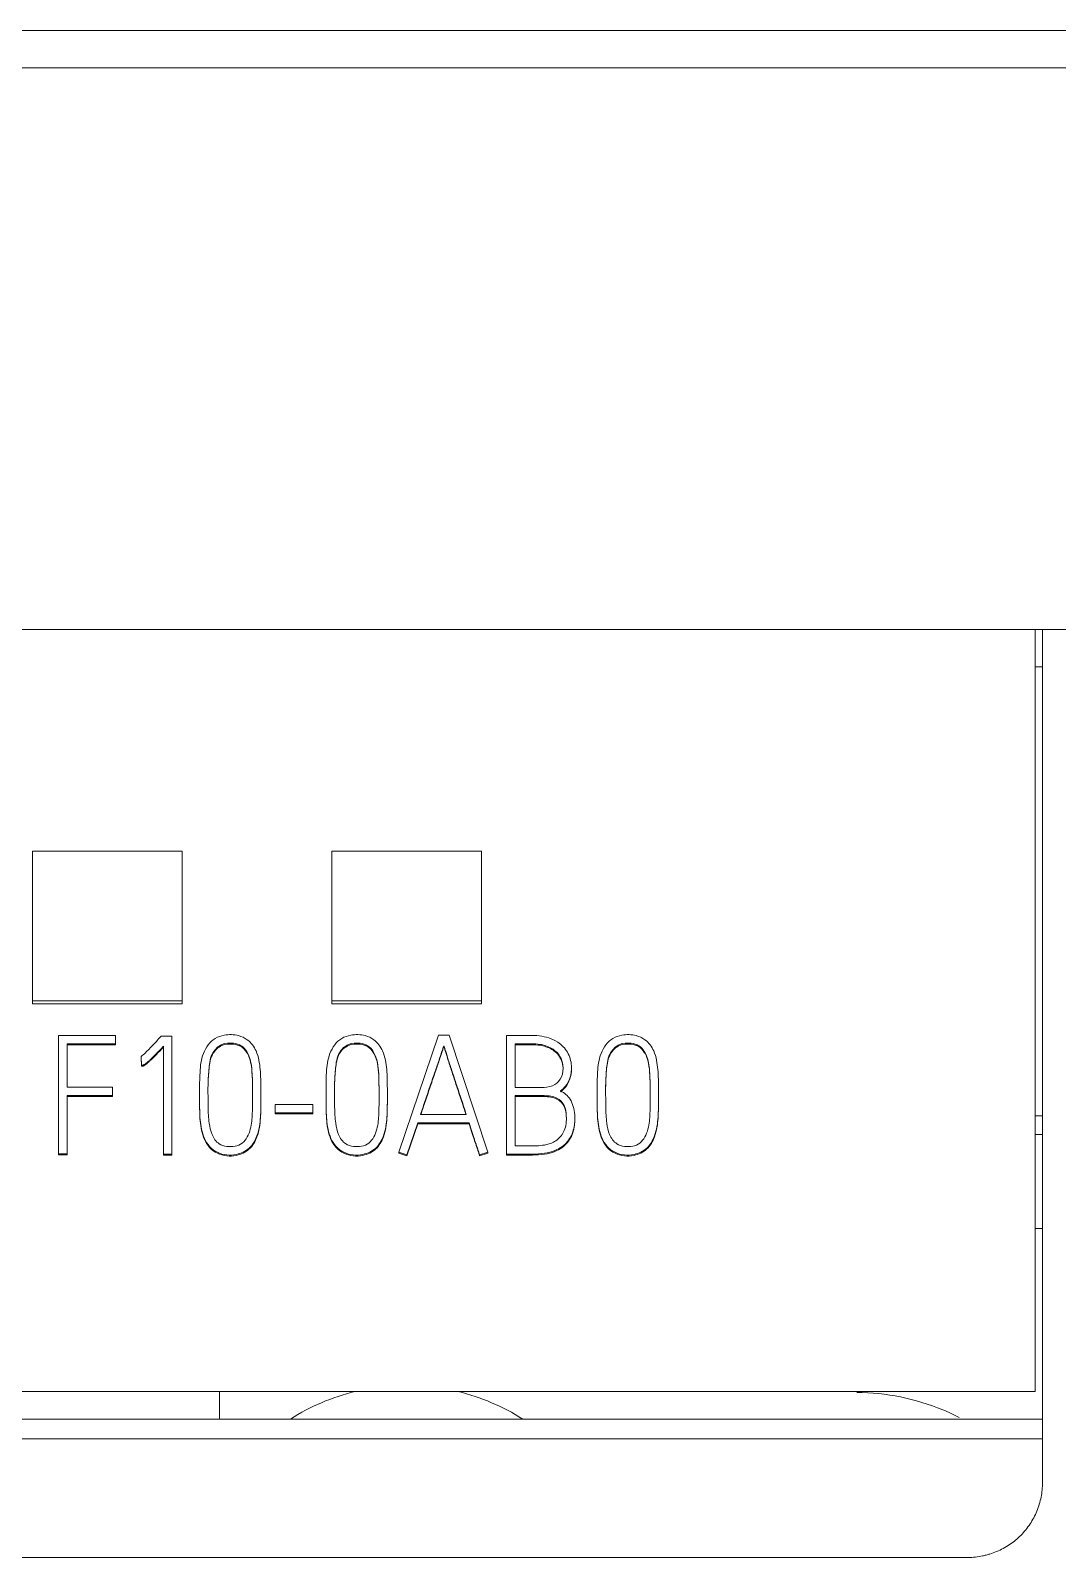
# Model space of a CAD drawing. Header units: millimetres. Extents: x 1359 to 3577, y 1336 to 3557.
# Drawn here: x 2836.35 to 2850.07, y 3041.16 to 3061.56 of the extents above; entities that cross this region are included whole.
import ezdxf

# ---------------------------------------------------------------- set-up
doc = ezdxf.new("R2010")
doc.units = ezdxf.units.MM
doc.layers.add('000-PI-Oprema', color=30, linetype='Continuous', lineweight=5)
doc.layers.add('002-PI-Kabelska kanalica', color=150, linetype='Continuous')

msp = doc.modelspace()

# ---------------------------------------------------------------- linework, layer by layer
at = {"layer": '000-PI-Oprema', "color": 0, "linetype": 'ByBlock', "lineweight": 0}
for p, q in [((2849.771, 3053.556), (2824.971, 3053.556)), ((2849.771, 3053.556), (2849.871, 3053.556)), ((2849.771, 3043.373), (2849.771, 3053.556)), ((2854.771, 3053.556), (2849.871, 3053.556)), ((2849.871, 3053.056), (2849.771, 3053.056)), ((2836.371, 3050.592), (2836.371, 3048.593)), ((2838.371, 3050.592), (2836.371, 3050.592)), ((2838.371, 3048.593), (2838.371, 3050.592)), ((2840.371, 3050.592), (2840.371, 3048.593)), ((2842.371, 3050.592), (2840.371, 3050.592)), ((2842.371, 3048.593), (2842.371, 3050.592)), ((2836.371, 3048.593), (2836.371, 3048.555)), ((2836.371, 3048.593), (2838.371, 3048.593)), ((2838.371, 3048.593), (2838.371, 3048.555)), ((2840.371, 3048.593), (2840.371, 3048.555)), ((2840.371, 3048.593), (2842.371, 3048.593)), ((2842.371, 3048.593), (2842.371, 3048.555)), ((2836.371, 3048.555), (2838.371, 3048.555)), ((2840.371, 3048.555), (2842.371, 3048.555)), ((2836.721, 3048.132), (2836.721, 3046.549)), ((2837.482, 3048.132), (2836.721, 3048.132)), ((2836.834, 3047.439), (2836.834, 3048.02)), ((2836.834, 3048.02), (2837.482, 3048.02)), ((2836.834, 3048.007), (2837.482, 3048.007)), ((2837.482, 3048.02), (2837.482, 3048.132)), ((2837.482, 3048.02), (2837.482, 3048.007)), ((2838.092, 3048.123), (2838.232, 3048.123)), ((2838.121, 3046.543), (2838.121, 3047.987)), ((2838.232, 3048.123), (2838.232, 3046.543)), ((2841.798, 3048.134), (2841.268, 3046.569)), ((2841.94, 3048.134), (2841.798, 3048.134)), ((2841.869, 3047.993), (2841.869, 3047.981)), ((2842.457, 3046.569), (2841.94, 3048.134)), ((2842.708, 3046.545), (2842.708, 3048.13)), ((2842.821, 3048.018), (2842.821, 3047.436)), ((2837.823, 3047.849), (2837.823, 3047.836)), ((2837.83, 3047.731), (2837.823, 3047.849)), ((2837.83, 3047.719), (2837.823, 3047.836)), ((2837.83, 3047.731), (2837.83, 3047.719)), ((2843.576, 3047.682), (2843.576, 3047.702)), ((2837.442, 3047.439), (2836.834, 3047.439)), ((2837.442, 3047.329), (2837.442, 3047.439)), ((2838.604, 3047.396), (2838.604, 3047.383)), ((2839.424, 3047.352), (2839.424, 3047.365)), ((2840.295, 3047.396), (2840.295, 3047.383)), ((2841.115, 3047.352), (2841.115, 3047.365)), ((2843.919, 3047.396), (2843.919, 3047.383)), ((2844.738, 3047.352), (2844.738, 3047.365)), ((2836.834, 3046.549), (2836.834, 3047.329)), ((2836.834, 3047.329), (2837.442, 3047.329)), ((2836.834, 3047.316), (2837.442, 3047.316)), ((2837.442, 3047.329), (2837.442, 3047.316)), ((2839.614, 3047.208), (2839.614, 3047.095)), ((2840.12, 3047.208), (2839.614, 3047.208)), ((2840.12, 3047.095), (2840.12, 3047.208)), ((2842.821, 3047.326), (2842.821, 3046.655)), ((2839.614, 3047.095), (2839.614, 3047.083)), ((2839.614, 3047.095), (2840.12, 3047.095)), ((2839.614, 3047.083), (2840.12, 3047.083)), ((2840.12, 3047.095), (2840.12, 3047.083)), ((2841.374, 3046.534), (2841.521, 3046.963)), ((2841.374, 3046.521), (2841.521, 3046.951)), ((2841.521, 3046.963), (2841.521, 3046.951)), ((2841.521, 3046.963), (2842.206, 3046.963)), ((2841.521, 3046.951), (2842.206, 3046.951)), ((2842.169, 3047.075), (2841.558, 3047.075)), ((2842.206, 3046.963), (2842.206, 3046.951)), ((2843.621, 3047.01), (2843.621, 3047.022)), ((2849.771, 3047.056), (2849.871, 3047.056)), ((2849.771, 3046.806), (2849.871, 3046.806)), ((2836.721, 3046.549), (2836.721, 3046.537)), ((2836.721, 3046.549), (2836.834, 3046.549)), ((2836.721, 3046.537), (2836.834, 3046.537)), ((2836.834, 3046.549), (2836.834, 3046.537)), ((2838.232, 3046.543), (2838.121, 3046.543)), ((2838.121, 3046.543), (2838.121, 3046.53)), ((2838.232, 3046.543), (2838.232, 3046.53)), ((2841.268, 3046.569), (2841.268, 3046.557)), ((2841.268, 3046.569), (2841.374, 3046.534)), ((2841.268, 3046.557), (2841.374, 3046.521)), ((2842.348, 3046.534), (2842.457, 3046.569)), ((2842.348, 3046.521), (2842.457, 3046.557)), ((2842.457, 3046.569), (2842.457, 3046.557)), ((2842.708, 3046.545), (2842.708, 3046.532)), ((2838.232, 3046.53), (2838.121, 3046.53)), ((2841.374, 3046.534), (2841.374, 3046.521)), ((2842.348, 3046.534), (2842.348, 3046.521)), ((2849.771, 3045.551), (2849.871, 3045.551)), ((2849.771, 3043.373), (2824.971, 3043.373)), ((2838.871, 3043.373), (2838.871, 3043.005)), ((2849.871, 3043.005), (2824.871, 3043.005)), ((2849.871, 3042.742), (2824.871, 3042.742)), ((2825.871, 3041.156), (2848.871, 3041.156)), ((2848.875, 3041.156), (2848.875, 3041.156))]:
    msp.add_line(p, q, dxfattribs=at)
for start, end in [(103.753, 122.3801), (57.6199, 76.247)]:
    msp.add_arc((2841.371, 3040.556), 2.9, start, end, dxfattribs=at)
for points, knots in [([(2849.871, 3042.742), (2849.871, 3045.263), (2849.871, 3048.868), (2849.871, 3052.471), (2849.871, 3053.556)], [0, 0, 0, 0, 0.698854, 1, 1, 1, 1]), ([(2837.823, 3047.849), (2837.843, 3047.865), (2837.879, 3047.897), (2837.934, 3047.952), (2837.986, 3048.008), (2838.041, 3048.066), (2838.075, 3048.104), (2838.092, 3048.123)], [0, 0, 0, 0, 0.198846, 0.377684, 0.606339, 0.795382, 1, 1, 1, 1]), ([(2838.121, 3047.987), (2838.103, 3047.968), (2838.07, 3047.932), (2838.024, 3047.884), (2837.985, 3047.845), (2837.952, 3047.813), (2837.924, 3047.787), (2837.901, 3047.767), (2837.882, 3047.752), (2837.867, 3047.742), (2837.855, 3047.736), (2837.845, 3047.733), (2837.837, 3047.732), (2837.832, 3047.731), (2837.83, 3047.731)], [0, 0, 0, 0, 0.200504, 0.370797, 0.510902, 0.6264, 0.722885, 0.800448, 0.861213, 0.907383, 0.939504, 0.963232, 0.983337, 1, 1, 1, 1]), ([(2838.121, 3047.974), (2838.103, 3047.955), (2838.07, 3047.92), (2838.024, 3047.872), (2837.985, 3047.832), (2837.952, 3047.8), (2837.924, 3047.774), (2837.901, 3047.754), (2837.882, 3047.739), (2837.867, 3047.729), (2837.855, 3047.723), (2837.845, 3047.721), (2837.837, 3047.719), (2837.832, 3047.719), (2837.83, 3047.719)], [0, 0, 0, 0, 0.200504, 0.370797, 0.510902, 0.6264, 0.722885, 0.800448, 0.861213, 0.907383, 0.939504, 0.963232, 0.983337, 1, 1, 1, 1]), ([(2838.934, 3048.134), (2838.892, 3048.127), (2838.768, 3048.086), (2838.634, 3047.894), (2838.602, 3047.596), (2838.606, 3047.3), (2838.605, 3047.045), (2838.634, 3046.835), (2838.695, 3046.67), (2838.876, 3046.535), (2839.079, 3046.517), (2839.282, 3046.612), (2839.393, 3046.805), (2839.424, 3047.039), (2839.423, 3047.293), (2839.424, 3047.548), (2839.412, 3047.76), (2839.36, 3047.946), (2839.268, 3048.071), (2839.108, 3048.144), (2838.998, 3048.146), (2838.934, 3048.134)], [0, 0, 0, 0, 0.03125, 0.09375, 0.15625, 0.25, 0.3125, 0.34375, 0.40625, 0.4375, 0.5, 0.546875, 0.59375, 0.65625, 0.71875, 0.78125, 0.84375, 0.875, 0.921875, 0.953125, 1, 1, 1, 1]), ([(2839.16, 3047.993), (2839.13, 3048.012), (2839.042, 3048.035), (2838.896, 3048.027), (2838.754, 3047.893), (2838.729, 3047.694), (2838.715, 3047.487), (2838.718, 3047.31), (2838.718, 3047.135), (2838.727, 3046.976), (2838.761, 3046.804), (2838.844, 3046.679), (2839.004, 3046.633), (2839.196, 3046.661), (2839.297, 3046.882), (2839.313, 3047.119), (2839.313, 3047.367), (2839.311, 3047.595), (2839.296, 3047.77), (2839.252, 3047.906), (2839.19, 3047.975), (2839.16, 3047.993)], [0, 0, 0, 0, 0.03125, 0.078125, 0.125, 0.1875, 0.25, 0.3125, 0.34375, 0.40625, 0.453125, 0.5, 0.53125, 0.59375, 0.65625, 0.71875, 0.8125, 0.875, 0.921875, 0.96875, 1, 1, 1, 1]), ([(2839.16, 3047.981), (2839.13, 3047.999), (2839.042, 3048.022), (2838.896, 3048.014), (2838.754, 3047.88), (2838.729, 3047.681), (2838.718, 3047.518), (2838.717, 3047.421), (2838.717, 3047.394)], [0, 0, 0, 0, 0.114194, 0.285486, 0.456777, 0.685166, 0.913555, 1, 1, 1, 1]), ([(2839.313, 3047.307), (2839.313, 3047.334), (2839.312, 3047.432), (2839.311, 3047.582), (2839.296, 3047.758), (2839.252, 3047.893), (2839.19, 3047.962), (2839.16, 3047.981)], [0, 0, 0, 0, 0.115044, 0.410029, 0.631268, 0.852507, 1, 1, 1, 1]), ([(2840.625, 3048.134), (2840.583, 3048.127), (2840.459, 3048.086), (2840.325, 3047.894), (2840.292, 3047.596), (2840.297, 3047.3), (2840.296, 3047.045), (2840.325, 3046.835), (2840.386, 3046.67), (2840.567, 3046.535), (2840.77, 3046.517), (2840.973, 3046.612), (2841.084, 3046.805), (2841.115, 3047.039), (2841.114, 3047.293), (2841.115, 3047.548), (2841.103, 3047.76), (2841.051, 3047.946), (2840.959, 3048.071), (2840.799, 3048.144), (2840.689, 3048.146), (2840.625, 3048.134)], [0, 0, 0, 0, 0.03125, 0.09375, 0.15625, 0.25, 0.3125, 0.34375, 0.40625, 0.4375, 0.5, 0.546875, 0.59375, 0.65625, 0.71875, 0.78125, 0.84375, 0.875, 0.921875, 0.953125, 1, 1, 1, 1]), ([(2840.851, 3047.993), (2840.821, 3048.012), (2840.733, 3048.035), (2840.587, 3048.027), (2840.445, 3047.893), (2840.42, 3047.694), (2840.406, 3047.487), (2840.409, 3047.31), (2840.409, 3047.135), (2840.418, 3046.976), (2840.452, 3046.804), (2840.535, 3046.679), (2840.695, 3046.633), (2840.887, 3046.661), (2840.988, 3046.882), (2841.004, 3047.119), (2841.004, 3047.367), (2841.002, 3047.595), (2840.987, 3047.77), (2840.943, 3047.906), (2840.881, 3047.975), (2840.851, 3047.993)], [0, 0, 0, 0, 0.03125, 0.078125, 0.125, 0.1875, 0.25, 0.3125, 0.34375, 0.40625, 0.453125, 0.5, 0.53125, 0.59375, 0.65625, 0.71875, 0.8125, 0.875, 0.921875, 0.96875, 1, 1, 1, 1]), ([(2840.851, 3047.981), (2840.821, 3047.999), (2840.733, 3048.022), (2840.587, 3048.014), (2840.445, 3047.88), (2840.42, 3047.681), (2840.409, 3047.518), (2840.408, 3047.421), (2840.408, 3047.394)], [0, 0, 0, 0, 0.114194, 0.285486, 0.456777, 0.685166, 0.913555, 1, 1, 1, 1]), ([(2841.004, 3047.307), (2841.004, 3047.334), (2841.003, 3047.432), (2841.002, 3047.582), (2840.987, 3047.758), (2840.943, 3047.893), (2840.881, 3047.962), (2840.851, 3047.981)], [0, 0, 0, 0, 0.115044, 0.410029, 0.631268, 0.852507, 1, 1, 1, 1]), ([(2841.558, 3047.075), (2841.569, 3047.108), (2841.591, 3047.173), (2841.625, 3047.272), (2841.658, 3047.371), (2841.691, 3047.468), (2841.723, 3047.561), (2841.753, 3047.649), (2841.781, 3047.73), (2841.806, 3047.804), (2841.828, 3047.87), (2841.846, 3047.923), (2841.859, 3047.963), (2841.866, 3047.985), (2841.869, 3047.993)], [0, 0, 0, 0, 0.106118, 0.213594, 0.322428, 0.429305, 0.530911, 0.627246, 0.716632, 0.797389, 0.869519, 0.929228, 0.972722, 1, 1, 1, 1]), ([(2841.563, 3047.075), (2841.572, 3047.104), (2841.593, 3047.165), (2841.625, 3047.259), (2841.658, 3047.358), (2841.691, 3047.455), (2841.723, 3047.548), (2841.753, 3047.636), (2841.781, 3047.718), (2841.806, 3047.792), (2841.828, 3047.857), (2841.846, 3047.911), (2841.859, 3047.951), (2841.866, 3047.972), (2841.869, 3047.981)], [0, 0, 0, 0, 0.09357, 0.202554, 0.312916, 0.421294, 0.524326, 0.622014, 0.712654, 0.794544, 0.867687, 0.928234, 0.972339, 1, 1, 1, 1]), ([(2841.869, 3047.993), (2841.872, 3047.985), (2841.879, 3047.963), (2841.892, 3047.923), (2841.909, 3047.87), (2841.93, 3047.804), (2841.954, 3047.73), (2841.981, 3047.649), (2842.009, 3047.561), (2842.04, 3047.468), (2842.072, 3047.371), (2842.105, 3047.272), (2842.137, 3047.173), (2842.158, 3047.108), (2842.169, 3047.075)], [0, 0, 0, 0, 0.027336, 0.070868, 0.130595, 0.202708, 0.283396, 0.372662, 0.4689, 0.570509, 0.677489, 0.786433, 0.893936, 1, 1, 1, 1]), ([(2841.869, 3047.981), (2841.872, 3047.972), (2841.879, 3047.951), (2841.892, 3047.911), (2841.909, 3047.857), (2841.93, 3047.792), (2841.954, 3047.718), (2841.981, 3047.636), (2842.009, 3047.548), (2842.04, 3047.455), (2842.072, 3047.358), (2842.105, 3047.259), (2842.136, 3047.165), (2842.155, 3047.104), (2842.165, 3047.076)], [0, 0, 0, 0, 0.02772, 0.071862, 0.132428, 0.205553, 0.287375, 0.377893, 0.475483, 0.578518, 0.686999, 0.797473, 0.906485, 1, 1, 1, 1]), ([(2842.708, 3048.13), (2842.767, 3048.13), (2842.913, 3048.127), (2843.146, 3048.141), (2843.381, 3048.069), (2843.536, 3047.914), (2843.586, 3047.733), (2843.568, 3047.571), (2843.505, 3047.457), (2843.454, 3047.408), (2843.429, 3047.39)], [0, 0, 0, 0, 0.121799, 0.300471, 0.478612, 0.608153, 0.736749, 0.853072, 0.938599, 1, 1, 1, 1]), ([(2842.821, 3047.436), (2842.869, 3047.436), (2842.955, 3047.436), (2843.084, 3047.437), (2843.214, 3047.432), (2843.358, 3047.455), (2843.457, 3047.578), (2843.472, 3047.722), (2843.428, 3047.864), (2843.313, 3047.97), (2843.14, 3048.024), (2842.971, 3048.016), (2842.861, 3048.018), (2842.821, 3048.018)], [0, 0, 0, 0, 0.089881, 0.159215, 0.241238, 0.333496, 0.41712, 0.515535, 0.593949, 0.688978, 0.794399, 0.924872, 1, 1, 1, 1]), ([(2843.463, 3047.68), (2843.463, 3047.693), (2843.46, 3047.748), (2843.428, 3047.852), (2843.313, 3047.957), (2843.14, 3048.012), (2842.971, 3048.003), (2842.861, 3048.005), (2842.821, 3048.005)], [0, 0, 0, 0, 0.046506, 0.200835, 0.387866, 0.595348, 0.852137, 1, 1, 1, 1]), ([(2844.249, 3048.134), (2844.207, 3048.127), (2844.083, 3048.086), (2843.949, 3047.894), (2843.916, 3047.596), (2843.92, 3047.3), (2843.92, 3047.045), (2843.949, 3046.835), (2844.01, 3046.67), (2844.191, 3046.535), (2844.394, 3046.517), (2844.597, 3046.612), (2844.707, 3046.805), (2844.739, 3047.039), (2844.738, 3047.293), (2844.739, 3047.548), (2844.727, 3047.76), (2844.675, 3047.946), (2844.583, 3048.071), (2844.423, 3048.144), (2844.313, 3048.146), (2844.249, 3048.134)], [0, 0, 0, 0, 0.03125, 0.09375, 0.15625, 0.25, 0.3125, 0.34375, 0.40625, 0.4375, 0.5, 0.546875, 0.59375, 0.65625, 0.71875, 0.78125, 0.84375, 0.875, 0.921875, 0.953125, 1, 1, 1, 1]), ([(2844.475, 3047.993), (2844.445, 3048.012), (2844.357, 3048.035), (2844.211, 3048.027), (2844.069, 3047.893), (2844.043, 3047.694), (2844.03, 3047.487), (2844.033, 3047.31), (2844.033, 3047.135), (2844.042, 3046.976), (2844.075, 3046.804), (2844.159, 3046.679), (2844.319, 3046.633), (2844.511, 3046.661), (2844.612, 3046.882), (2844.628, 3047.119), (2844.628, 3047.367), (2844.626, 3047.595), (2844.61, 3047.77), (2844.567, 3047.906), (2844.505, 3047.975), (2844.475, 3047.993)], [0, 0, 0, 0, 0.03125, 0.078125, 0.125, 0.1875, 0.25, 0.3125, 0.34375, 0.40625, 0.453125, 0.5, 0.53125, 0.59375, 0.65625, 0.71875, 0.8125, 0.875, 0.921875, 0.96875, 1, 1, 1, 1]), ([(2844.475, 3047.981), (2844.445, 3047.999), (2844.357, 3048.022), (2844.211, 3048.014), (2844.069, 3047.88), (2844.043, 3047.681), (2844.033, 3047.518), (2844.032, 3047.421), (2844.032, 3047.394)], [0, 0, 0, 0, 0.114194, 0.285486, 0.456777, 0.685166, 0.913555, 1, 1, 1, 1]), ([(2844.627, 3047.307), (2844.627, 3047.334), (2844.627, 3047.432), (2844.626, 3047.582), (2844.61, 3047.758), (2844.567, 3047.893), (2844.505, 3047.962), (2844.475, 3047.981)], [0, 0, 0, 0, 0.115044, 0.410029, 0.631268, 0.852507, 1, 1, 1, 1]), ([(2843.576, 3047.684), (2843.576, 3047.637), (2843.563, 3047.55), (2843.505, 3047.444), (2843.454, 3047.396), (2843.429, 3047.378)], [0, 0, 0, 0, 0.39415, 0.746816, 1, 1, 1, 1]), ([(2838.604, 3047.383), (2838.604, 3047.337), (2838.605, 3047.206), (2838.605, 3047.032), (2838.634, 3046.822), (2838.695, 3046.657), (2838.876, 3046.522), (2839.079, 3046.504), (2839.282, 3046.599), (2839.393, 3046.792), (2839.424, 3047.026), (2839.423, 3047.22), (2839.424, 3047.328), (2839.424, 3047.352)], [0, 0, 0, 0, 0.065476, 0.18556, 0.245602, 0.365686, 0.425728, 0.545812, 0.635875, 0.725938, 0.846022, 0.966106, 1, 1, 1, 1]), ([(2840.295, 3047.383), (2840.295, 3047.337), (2840.296, 3047.206), (2840.296, 3047.032), (2840.325, 3046.822), (2840.386, 3046.657), (2840.567, 3046.522), (2840.77, 3046.504), (2840.973, 3046.599), (2841.084, 3046.792), (2841.115, 3047.026), (2841.114, 3047.22), (2841.115, 3047.328), (2841.115, 3047.352)], [0, 0, 0, 0, 0.065476, 0.18556, 0.245602, 0.365686, 0.425728, 0.545812, 0.635875, 0.725938, 0.846022, 0.966106, 1, 1, 1, 1]), ([(2843.429, 3047.39), (2843.483, 3047.36), (2843.581, 3047.278), (2843.628, 3047.081), (2843.615, 3046.884), (2843.536, 3046.697), (2843.376, 3046.593), (2843.211, 3046.55), (2843.051, 3046.544), (2842.882, 3046.545), (2842.766, 3046.545), (2842.708, 3046.545)], [0, 0, 0, 0, 0.103943, 0.238103, 0.352261, 0.47238, 0.599265, 0.688206, 0.785795, 0.892897, 1, 1, 1, 1]), ([(2843.919, 3047.383), (2843.919, 3047.337), (2843.92, 3047.206), (2843.92, 3047.032), (2843.949, 3046.822), (2844.01, 3046.657), (2844.191, 3046.522), (2844.394, 3046.504), (2844.597, 3046.599), (2844.707, 3046.792), (2844.739, 3047.026), (2844.738, 3047.22), (2844.738, 3047.328), (2844.738, 3047.352)], [0, 0, 0, 0, 0.065476, 0.18556, 0.245602, 0.365686, 0.425728, 0.545812, 0.635875, 0.725938, 0.846022, 0.966106, 1, 1, 1, 1]), ([(2842.821, 3046.655), (2842.86, 3046.655), (2842.964, 3046.656), (2843.105, 3046.653), (2843.257, 3046.669), (2843.392, 3046.724), (2843.501, 3046.866), (2843.513, 3047.036), (2843.491, 3047.197), (2843.378, 3047.318), (2843.201, 3047.329), (2843.016, 3047.326), (2842.886, 3047.326), (2842.821, 3047.326)], [0, 0, 0, 0, 0.066156, 0.175169, 0.23737, 0.32413, 0.412445, 0.52466, 0.605148, 0.683631, 0.78156, 0.89078, 1, 1, 1, 1]), ([(2843.507, 3047.006), (2843.507, 3047.018), (2843.505, 3047.078), (2843.491, 3047.185), (2843.378, 3047.305), (2843.201, 3047.317), (2843.016, 3047.313), (2842.886, 3047.314), (2842.821, 3047.314)], [0, 0, 0, 0, 0.039686, 0.202294, 0.36085, 0.558693, 0.779347, 1, 1, 1, 1]), ([(2842.206, 3046.963), (2842.213, 3046.943), (2842.225, 3046.904), (2842.243, 3046.848), (2842.26, 3046.795), (2842.277, 3046.746), (2842.292, 3046.701), (2842.307, 3046.658), (2842.322, 3046.616), (2842.336, 3046.574), (2842.344, 3046.547), (2842.348, 3046.534)], [0, 0, 0, 0, 0.138948, 0.27018, 0.393699, 0.508312, 0.612826, 0.707241, 0.810993, 0.908573, 1, 1, 1, 1]), ([(2842.206, 3046.951), (2842.213, 3046.931), (2842.225, 3046.892), (2842.243, 3046.835), (2842.26, 3046.782), (2842.277, 3046.733), (2842.292, 3046.689), (2842.307, 3046.645), (2842.322, 3046.603), (2842.336, 3046.562), (2842.344, 3046.534), (2842.348, 3046.521)], [0, 0, 0, 0, 0.138948, 0.27018, 0.393699, 0.508312, 0.612826, 0.707241, 0.810993, 0.908573, 1, 1, 1, 1]), ([(2843.621, 3047.011), (2843.621, 3046.965), (2843.609, 3046.856), (2843.536, 3046.684), (2843.376, 3046.58), (2843.211, 3046.537), (2843.051, 3046.531), (2842.882, 3046.533), (2842.766, 3046.532), (2842.708, 3046.532)], [0, 0, 0, 0, 0.115677, 0.279669, 0.452899, 0.574324, 0.707557, 0.853779, 1, 1, 1, 1]), ([(2848.759, 3043.027), (2848.687, 3043.064), (2848.255, 3043.263), (2847.782, 3043.36), (2847.389, 3043.36), (2847.389, 3043.36), (2847.389, 3043.36)], [0, 0, 0, 0, 0.171752, 1, 1, 1, 1, 1, 1]), ([(2849.871, 3042.156), (2849.871, 3042.349), (2849.871, 3042.544), (2849.871, 3042.74), (2849.871, 3042.742)], [0, 0, 0, 0, 0.989298, 1, 1, 1, 1]), ([(2849.871, 3042.156), (2849.871, 3042.091), (2849.865, 3042.026), (2849.846, 3041.931), (2849.838, 3041.899), (2849.819, 3041.837), (2849.808, 3041.806), (2849.771, 3041.715), (2849.74, 3041.658), (2849.687, 3041.577), (2849.668, 3041.55), (2849.626, 3041.499), (2849.604, 3041.475), (2849.536, 3041.405), (2849.486, 3041.364), (2849.404, 3041.31), (2849.376, 3041.293), (2849.318, 3041.262), (2849.259, 3041.233), (2849.198, 3041.211), (2849.151, 3041.197), (2849.135, 3041.192), (2849.103, 3041.184), (2849.087, 3041.18), (2849.007, 3041.164), (2848.941, 3041.157), (2848.875, 3041.156)], [0, 0, 0, 0, 0.125, 0.125, 0.1875, 0.1875, 0.25, 0.25, 0.375, 0.375, 0.4375, 0.4375, 0.5, 0.5, 0.625, 0.625, 0.6875, 0.6875, 0.75, 0.8125, 0.8125, 0.84375, 0.84375, 0.875, 0.875, 1, 1, 1, 1])]:
    msp.add_open_spline(points, degree=3, knots=knots, dxfattribs=at)
msp.add_open_spline([(2848.871, 3041.156), (2848.873, 3041.156), (2848.874, 3041.156), (2848.875, 3041.156)], degree=3, dxfattribs=at)
at = {"layer": '002-PI-Kabelska kanalica', "color": 0, "linetype": 'ByBlock', "lineweight": 0}
for p, q in [((2909.771, 3061.556), (2531.571, 3061.556)), ((2909.771, 3061.056), (2531.571, 3061.056))]:
    msp.add_line(p, q, dxfattribs=at)

doc.saveas('drawing.dxf')
